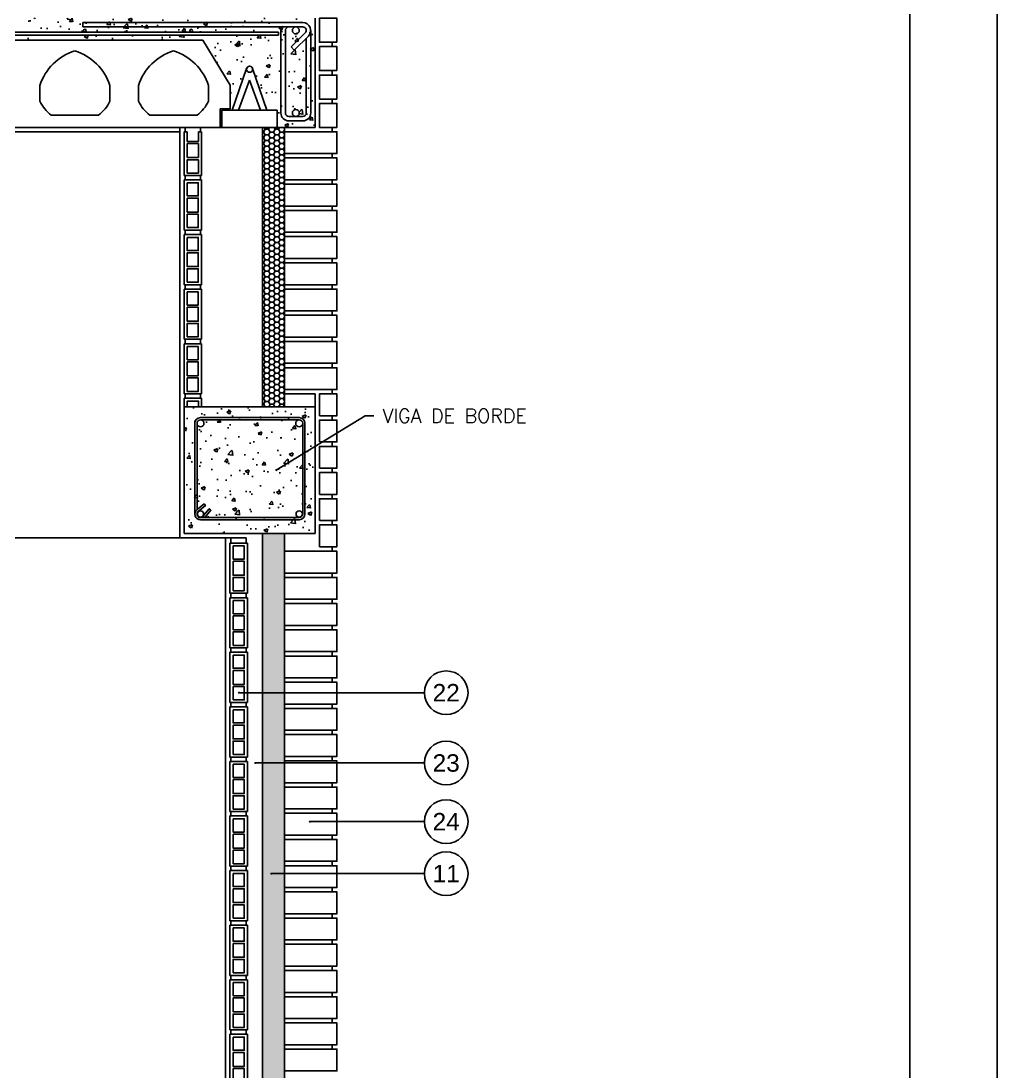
# Model space of a CAD drawing. Header units: millimetres. Extents: x 329.7 to 341.5, y 196.8 to 208.7.
# Drawn here: x 339.301 to 341.536, y 203.414 to 205.819 of the extents above; entities that cross this region are included whole.
import ezdxf
from ezdxf.enums import TextEntityAlignment as Align

# ---------------------------------------------------------------- set-up
doc = ezdxf.new("R2010")
doc.units = ezdxf.units.MM
for name, color, linetype in [('01', 9, 'Continuous'), ('013', 1, 'Continuous'), ('015', 1, 'Continuous'), ('018', 3, 'Continuous'), ('07', 6, 'Continuous'), ('AMARILLO', 2, 'Continuous'), ('CIANO', 4, 'Continuous'), ('COTAS', 7, 'Continuous'), ('FINA', 3, 'Continuous'), ('MIA', 3, 'Continuous'), ('MUROS', 2, 'Continuous'), ('sombra', 9, 'Continuous')]:
    doc.layers.add(name, color=color, linetype=linetype)
doc.styles.add('romans', font='romans.shx')
doc.styles.add('SMALL', font='ARIAL.TTF', dxfattribs={"height": 0.1})
doc.styles.get("Standard").update_dxf_attribs({"font": 'romans.shx'})
doc.dimstyles.new('20', dxfattribs={"dimscale": 0.02, "dimtxt": 2, "dimasz": 1, "dimexe": 1, "dimexo": 1, "dimgap": 1, "dimtad": 0, "dimtih": 1, "dimtoh": 1, "dimzin": 1, "dimdsep": 46, "dimtxsty": 'romans', "dimblk1": 'ARCHTICK', "dimblk2": 'DOTSMALL', "dimsah": 1, "dimcen": 0.5, "dimclrd": 1, "dimclre": 1, "dimclrt": 4, "dimadec": 0, "dimazin": 0, "dimtfac": 1, "dimtofl": 0, "dimtmove": 0, "dimatfit": 3, "dimldrblk": 'DOTSMALL', "dimfxl": 1, "dimtolj": 1, "dimtzin": 0, "dimarcsym": 0})
doc.dimstyles.new('ANTONIO20', dxfattribs={"dimscale": 0.02, "dimtxt": 1.6, "dimasz": 1, "dimexe": 1, "dimexo": 2, "dimgap": 1, "dimtad": 0, "dimtih": 1, "dimtoh": 1, "dimlfac": 0.4, "dimzin": 0, "dimdsep": 46, "dimtxsty": 'Standard', "dimblk": 'ARCHTICK', "dimcen": 0.5, "dimclrd": 1, "dimclre": 1, "dimclrt": 4, "dimadec": 0, "dimazin": 0, "dimtfac": 1, "dimtofl": 0, "dimtmove": 0, "dimatfit": 3, "dimldrblk": 'DOTSMALL', "dimfxl": 1, "dimtolj": 1, "dimtzin": 0, "dimarcsym": 0})
pattern_1 = [(50, (-466.01069, -634.69205), (0.086071222, -0.007530256), [0.009, -0.099]), (355, (-466.01069, -634.69205), (-0.01665016, 0.090263056), [0.0072, -0.0792]), (100.4514, (-466.00352, -634.69268), (0.069421126, 0.082732745), [0.007648823, -0.0841370534]), (46.1842, (-466.01069, -634.66805), (0.128068926, -0.019862282), [0.0135, -0.1485]), (96.6356, (-466.00002, -634.6697), (0.112159525, 0.116894145), [0.011473235, -0.12620556]), (351.1842, (-466.01069, -634.66805), (0.112159433, 0.116894232), [0.0108, -0.1188]), (21, (-465.99869, -634.67405), (0.0716288463, -0.048314267), [0.009, -0.099]), (326, (-465.99869, -634.67405), (0.02919784, 0.0870180054), [0.0072, -0.0792]), (71.4514, (-465.99272, -634.67808), (0.1008267154, 0.0387036596), [0.007648823, -0.0841370534]), (37.5, (-466.01069, -634.69205), (0.0014591826, 0.0399472625), [0, -0.07824, 0, -0.0804, 0, -0.0795]), (7.5, (-466.01069, -634.69205), (0.0315683445, 0.0473294054), [0, -0.04584, 0, -0.07644, 0, -0.0303]), (327.5, (-466.03745, -634.69205), (0.0640586923, -0.0027065846), [0, -0.03, 0, -0.0936, 0, -0.1242]), (317.5, (-466.04945, -634.69205), (0.0699823403, 0.012012598), [0, -0.039, 0, -0.06216, 0, -0.0882])]

# ---------------------------------------------------------------- blocks, each defined once
blk = doc.blocks.new('tab')
at = {"layer": 'FINA'}
for p, q in [((-0.02, 0.115), (-0.02, 0)), ((-0.02, 0.115), (0.02, 0.115)), ((0.02, 0.115), (0.02, 0)), ((-0.02, 0), (0.02, 0))]:
    blk.add_line(p, q, dxfattribs=at)
for points in [[(0.0127, 0.1085), (0.0127, 0.0783), (-0.0127, 0.0783), (-0.0127, 0.1085)], [(0.0127, 0.0733), (0.0127, 0.0415), (-0.0127, 0.0415), (-0.0127, 0.0733)], [(0.0127, 0.0058), (0.0127, 0.0365), (-0.0127, 0.0365), (-0.0127, 0.0058)]]:
    blk.add_lwpolyline(points, close=True, dxfattribs=at)
blk = doc.blocks.new('A$C4E683B10')
at = {"layer": 'FINA'}
blk.add_blockref('tab', (0.02, 0), dxfattribs=at)
blk = doc.blocks.new('_DOTSMALL')
at = {"color": 0, "linetype": 'ByBlock', "const_width": 0.5}
blk.add_lwpolyline([(-0.0625, 0, 1), (0.0625, 0, 1)], format="xyb", close=True, dxfattribs=at)

msp = doc.modelspace()

# ---------------------------------------------------------------- hatches: boundary and pattern name
at = {"layer": '01', "linetype": 'Continuous', "ltscale": 0.07}
h = msp.add_hatch(dxfattribs=at)
h.set_pattern_fill('HONEY', color=256, scale=0.06, style=0)
h.set_pattern_definition([(0, (-466.0106914, -634.6920504), (0.01125, 0.0064951905), [0.0075, -0.015]), (120, (-466.0106914, -634.6920504), (-0.011249999975, 0.006495190543), [0.0075, -0.015]), (60, (-466.0106914, -634.6920504), (2.5e-11, 0.012990381043), [-0.015, 0.0075])])
h.paths.add_polyline_path([(339.9045, 205.5754), (339.8545, 205.5754), (339.8545, 204.9354), (339.9045, 204.9354), (339.9045, 205.0054)])
h = msp.add_hatch(dxfattribs=at)
h.set_pattern_fill('HONEY,_O', color=256, scale=0.07)
h.set_pattern_definition([(0, (-466.0106914, -634.6920504), (0.013125, 0.00757772225), [0.00875, -0.0175]), (120, (-466.0106914, -634.6920504), (-0.01312499997, 0.0075777223), [0.00875, -0.0175]), (60, (-466.0106914, -634.6920504), (3e-11, 0.01515544455), [-0.0175, 0.00875])])
h.paths.add_polyline_path([(339.9045, 203.5844), (339.9045, 203.5945), (339.9045, 203.5945), (339.9045, 203.6445), (339.9045, 203.6445), (339.9045, 203.6545), (339.9045, 203.6545), (339.9045, 203.7045), (339.9045, 203.7045), (339.9045, 203.7145), (339.9045, 203.7145), (339.9045, 203.7645), (339.9045, 203.7645), (339.9045, 203.7745), (339.9045, 203.7745), (339.9045, 203.8245), (339.9045, 203.8245), (339.9045, 203.8346), (339.9045, 203.8346), (339.9045, 203.8846), (339.9045, 203.8846), (339.9045, 203.8946), (339.9045, 203.8946), (339.9045, 203.9446), (339.9045, 203.9446), (339.9045, 203.9546), (339.9045, 203.9546), (339.9045, 204.0046), (339.9045, 204.0046), (339.9045, 204.0147), (339.9045, 204.0147), (339.9045, 204.0647), (339.9045, 204.0647), (339.9045, 204.0747), (339.9045, 204.0747), (339.9045, 204.1247), (339.9045, 204.1247), (339.9045, 204.1347), (339.9045, 204.1347), (339.9045, 204.1847), (339.9045, 204.1847), (339.9045, 204.1948), (339.9045, 204.1948), (339.9045, 204.2448), (339.9045, 204.2448), (339.9045, 204.2548), (339.9045, 204.2548), (339.9045, 204.3048), (339.9045, 204.3048), (339.9045, 204.3148), (339.9045, 204.3148), (339.9045, 204.3648), (339.9045, 204.3648), (339.9045, 204.3748), (339.9045, 204.3748), (339.9045, 204.4248), (339.9045, 204.4248), (339.9045, 204.4349), (339.9045, 204.4349), (339.9045, 204.4849), (339.9045, 204.4849), (339.9045, 204.4949), (339.9045, 204.4949), (339.9045, 204.5449), (339.9045, 204.5449), (339.9045, 204.5549), (339.9045, 204.5549), (339.9045, 204.6049), (339.9045, 204.6049), (339.9045, 204.6454), (339.8545, 204.6454), (339.8545, 201.3734), (339.9045, 201.3734), (339.9045, 201.4234), (339.9045, 201.4234), (339.9045, 201.4334), (339.9045, 201.4334), (339.9045, 201.4834), (339.9045, 201.4834), (339.9045, 201.4935), (339.9045, 201.4935), (339.9045, 201.5435), (339.9045, 201.5435), (339.9045, 201.5535), (339.9045, 201.5535), (339.9045, 201.6035), (339.9045, 201.6035), (339.9045, 201.6135), (339.9045, 201.6135), (339.9045, 201.6635), (339.9045, 201.6635), (339.9045, 201.6735), (339.9045, 201.6735), (339.9045, 201.7235), (339.9045, 201.7235), (339.9045, 201.7336), (339.9045, 201.7336), (339.9045, 201.7836), (339.9045, 201.7836), (339.9045, 201.7936), (339.9045, 201.7936), (339.9045, 201.8436), (339.9045, 201.8436), (339.9045, 201.8536), (339.9045, 201.8536), (339.9045, 201.9036), (339.9045, 201.9036), (339.9045, 201.9137), (339.9045, 201.9137), (339.9045, 201.9637), (339.9045, 201.9637), (339.9045, 201.9737), (339.9045, 201.9737), (339.9045, 202.0237), (339.9045, 202.0237), (339.9045, 202.0337), (339.9045, 202.0337), (339.9045, 202.0837), (339.9045, 202.0837), (339.9045, 202.0937), (339.9045, 202.0937), (339.9045, 202.1437), (339.9045, 202.1437), (339.9045, 202.1538), (339.9045, 202.1538), (339.9045, 202.2038), (339.9045, 202.2038), (339.9045, 202.2138), (339.9045, 202.2138), (339.9045, 202.2638), (339.9045, 202.2638), (339.9045, 202.2738), (339.9045, 202.2738), (339.9045, 202.3238), (339.9045, 202.3238), (339.9045, 202.3339), (339.9045, 202.3339), (339.9045, 202.3839), (339.9045, 202.3839), (339.9045, 202.3939), (339.9045, 202.3939), (339.9045, 202.4439), (339.9045, 202.4439), (339.9045, 202.4539), (339.9045, 202.4539), (339.9045, 202.5039), (339.9045, 202.5039), (339.9045, 202.5139), (339.9045, 202.5139), (339.9045, 202.5639), (339.9045, 202.5639), (339.9045, 202.574), (339.9045, 202.574), (339.9045, 202.624), (339.9045, 202.624), (339.9045, 202.634), (339.9045, 202.634), (339.9045, 202.684), (339.9045, 202.684), (339.9045, 202.694), (339.9045, 202.694), (339.9045, 202.744), (339.9045, 202.744), (339.9045, 202.7541), (339.9045, 202.7541), (339.9045, 202.8041), (339.9045, 202.8041), (339.9045, 202.8141), (339.9045, 202.8141), (339.9045, 202.8641), (339.9045, 202.8641), (339.9045, 202.8741), (339.9045, 202.8741), (339.9045, 202.9241), (339.9045, 202.9241), (339.9045, 202.9341), (339.9045, 202.9341), (339.9045, 202.9841), (339.9045, 202.9841), (339.9045, 202.9942), (339.9045, 202.9942), (339.9045, 203.0442), (339.9045, 203.0442), (339.9045, 203.0542), (339.9045, 203.0542), (339.9045, 203.1042), (339.9045, 203.1042), (339.9045, 203.1142), (339.9045, 203.1142), (339.9045, 203.1642), (339.9045, 203.1642), (339.9045, 203.1743), (339.9045, 203.1743), (339.9045, 203.2243), (339.9045, 203.2243), (339.9045, 203.2343), (339.9045, 203.2343), (339.9045, 203.2843), (339.9045, 203.2843), (339.9045, 203.2943), (339.9045, 203.2943), (339.9045, 203.3443), (339.9045, 203.3443), (339.9045, 203.3543), (339.9045, 203.3543), (339.9045, 203.4043), (339.9045, 203.4043), (339.9045, 203.4144), (339.9045, 203.4144), (339.9045, 203.4644), (339.9045, 203.4644), (339.9045, 203.4744), (339.9045, 203.4744), (339.9045, 203.5244), (339.9045, 203.5244), (339.9045, 203.5344), (339.9045, 203.5344), (339.9045, 203.5844)])
at = {"layer": 'sombra', "linetype": 'Continuous', "ltscale": 0.07}
h = msp.add_hatch(dxfattribs=at)
h.set_pattern_fill('AR-CONC,_O', color=256, scale=0.012)
h.set_pattern_definition(pattern_1)
h.paths.add_polyline_path([(339.1316, 205.776), (338.9174, 205.776), (338.9799, 205.6718), (338.9799, 205.6177), (338.9575, 205.6177), (338.9575, 205.5754), (338.9611, 205.5754), (338.9611, 205.615), (338.985, 205.615), (339.0176, 205.7101, -0.81661), (339.0314, 205.7101), (339.064, 205.615), (339.0879, 205.615), (339.0879, 205.5754), (339.0915, 205.5754), (339.0915, 205.6177), (339.0837, 205.6177), (339.0691, 205.6177), (339.0691, 205.6718)], flags=17)
h.paths.add_polyline_path([(339.9745, 205.8254), (339.7345, 205.8254), (338.0745, 205.8254), (338.0745, 205.5754), (338.094, 205.5754, -1), (338.1038, 205.5754), (338.1432, 205.5754), (338.1611, 205.5754), (338.1611, 205.615), (338.185, 205.615), (338.2176, 205.7101, -0.81661), (338.2314, 205.7101), (338.264, 205.615), (338.2879, 205.615), (338.2879, 205.5754), (338.2915, 205.5754), (338.2915, 205.6177), (338.2691, 205.6177), (338.2691, 205.6718), (338.3316, 205.776), (338.1612, 205.776), (338.1612, 205.7797), (338.2172, 205.7797, -0.300077), (338.2153, 205.7826, -1), (338.2216, 205.7826, -0.300077), (338.2197, 205.7797), (338.2293, 205.7797, -0.300077), (338.2274, 205.7826, -1), (338.2337, 205.7826, -0.300077), (338.2318, 205.7797), (338.3635, 205.7797), (338.3635, 205.7754), (338.8898, 205.7754), (338.8898, 205.7797), (339.0172, 205.7797, -0.300077), (339.0153, 205.7826, -1), (339.0216, 205.7826, -0.300077), (339.0197, 205.7797), (339.0293, 205.7797, -0.300077), (339.0274, 205.7826, -1), (339.0337, 205.7826, -0.300077), (339.0318, 205.7797), (339.1635, 205.7797), (339.1635, 205.7754), (339.7178, 205.7754), (339.7799, 205.6718), (339.7799, 205.6177), (339.7575, 205.6177), (339.7575, 205.5754), (339.7611, 205.5754), (339.7611, 205.615), (339.785, 205.615), (339.8176, 205.7101, -0.81661), (339.8314, 205.7101), (339.864, 205.615), (339.8879, 205.615), (339.8879, 205.5754), (339.9745, 205.5754)])
h.paths.add_polyline_path([(338.4786, 205.787), (338.1616, 205.787), (338.1616, 205.7933), (339.8911, 205.7933), (339.8911, 205.787)], flags=16)
h.paths.add_polyline_path([(339.4424, 205.8054), (339.4424, 205.8154), (339.9465, 205.8154, -0.414214), (339.9645, 205.7974), (339.9645, 205.6084, -0.414214), (339.9465, 205.5904), (339.9145, 205.5904, -0.414214), (339.8965, 205.6084), (339.8965, 205.7974, -0.11565), (339.8983, 205.8054)], flags=16)
h.paths.add_polyline_path([(339.9225, 205.6084, -1), (339.9385, 205.6084, -1)], flags=0)
h.paths.add_polyline_path([(339.6875, 205.797, -1), (339.6938, 205.797, -1)], flags=16)
h.paths.add_polyline_path([(339.9225, 205.7974, -1), (339.9385, 205.7974, -1)], flags=0)
h.paths.add_polyline_path([(339.4444, 205.797, -1), (339.4507, 205.797, -1)], flags=16)
h.paths.add_polyline_path([(339.2013, 205.797, -1), (339.2076, 205.797, -1)], flags=16)
h.paths.add_polyline_path([(338.9581, 205.797, -1), (338.9645, 205.797, -1)], flags=16)
h.paths.add_polyline_path([(338.715, 205.797, -1), (338.7214, 205.797, -1)], flags=16)
h.paths.add_polyline_path([(338.6066, 205.8054), (338.1507, 205.8054, -0.11565), (338.1526, 205.7974), (338.1526, 205.6084, -0.414214), (338.1346, 205.5904), (338.1026, 205.5904, -0.414214), (338.0846, 205.6084), (338.0846, 205.7974, -0.414214), (338.1026, 205.8154), (338.6066, 205.8154)], flags=16)
h.paths.add_polyline_path([(338.4719, 205.797, -1), (338.4783, 205.797, -1)], flags=16)
h.paths.add_polyline_path([(338.2358, 205.797, -1), (338.2421, 205.797, -1)], flags=16)
h.paths.add_polyline_path([(338.1026, 205.6004, -0.414214), (338.0946, 205.6084), (338.0946, 205.7799), (338.122, 205.7525), (338.1291, 205.7596), (338.0969, 205.7917, -0.668179), (338.1026, 205.8054, 0.668179), (338.0969, 205.7917), (338.1291, 205.7596), (338.122, 205.7525), (338.0946, 205.7799), (338.0946, 205.6084, 0.414214), (338.1026, 205.6004), (338.1186, 205.6004, -0.414214), (338.1106, 205.6084, -1), (338.1266, 205.6084, -0.414214), (338.1186, 205.6004)], flags=0)
h.paths.add_polyline_path([(338.1106, 205.7974, -1), (338.1266, 205.7974, -1)], flags=0)
h = msp.add_hatch(dxfattribs=at)
h.set_pattern_fill('AR-CONC,_O', color=256, scale=0.012)
h.set_pattern_definition(pattern_1)
h.paths.add_polyline_path([(339.9465, 205.8154, -0.414214), (339.9645, 205.7974), (339.9645, 205.6084, -0.414214), (339.9465, 205.5904), (339.9145, 205.5904, -0.414214), (339.8965, 205.6084), (339.8965, 205.7974, -0.11565), (339.8983, 205.8054), (339.4424, 205.8054), (339.4424, 205.8154)])
h.paths.add_polyline_path([(339.9545, 205.7799), (339.927, 205.7525), (339.92, 205.7596), (339.9521, 205.7917, 0.668179), (339.9465, 205.8054, -0.668179), (339.9521, 205.7917), (339.92, 205.7596), (339.927, 205.7525), (339.9545, 205.7799), (339.9545, 205.6084, -0.414214), (339.9465, 205.6004), (339.9305, 205.6004, -0.414214), (339.9225, 205.6084, -1), (339.9385, 205.6084, -0.414214), (339.9305, 205.6004), (339.9465, 205.6004, 0.414214), (339.9545, 205.6084)], flags=16)
h.paths.add_polyline_path([(339.9225, 205.7974, -1), (339.9385, 205.7974, -1)], flags=0)
h = msp.add_hatch(dxfattribs=at)
h.set_pattern_fill('AR-CONC', color=256, scale=0.012, style=0)
h.set_pattern_definition(pattern_1)
h.paths.add_polyline_path([(339.6745, 204.9354), (339.6745, 204.6454), (339.9745, 204.6454), (339.9745, 204.9354)])
h.paths.add_polyline_path([(339.7042, 204.7001), (339.705, 204.7007, 0.017869), (339.7042, 204.7002)], flags=16)

# ---------------------------------------------------------------- linework, layer by layer
at = {"layer": '01', "linetype": 'Continuous', "ltscale": 0.07}
msp.add_line((338.3645, 204.6354), (339.6645, 204.6354), dxfattribs=at)
at = {"layer": '013', "linetype": 'Continuous', "ltscale": 0.07}
for p, q in [((339.9745, 205.5754), (339.9745, 205.8254)), ((339.8911, 205.787), (339.8911, 205.7933)), ((339.9465, 205.6004), (339.9145, 205.6004)), ((339.9465, 205.5904), (339.9145, 205.5904)), ((339.6924, 205.5754), (339.9745, 205.5754)), ((339.6991, 204.897), (339.6991, 204.9033))]:
    msp.add_line(p, q, dxfattribs=at)
at = {"layer": '013'}
for p, q in [((339.9465, 205.8154), (339.4424, 205.8154)), ((339.4424, 205.8054), (339.4424, 205.8154)), ((339.9465, 205.8054), (339.4424, 205.8054)), ((339.8911, 205.7933), (338.1616, 205.7933)), ((339.8911, 205.787), (338.4786, 205.787)), ((339.1312, 205.7754), (339.7178, 205.7754)), ((339.7799, 205.6718), (339.7178, 205.7754)), ((339.8965, 205.7974), (339.8965, 205.6084)), ((339.9065, 205.7974), (339.9065, 205.6084)), ((339.9521, 205.7917), (339.92, 205.7596)), ((339.9592, 205.7846), (339.927, 205.7525)), ((339.9545, 205.7799), (339.9545, 205.6084)), ((339.9645, 205.7974), (339.9645, 205.6082)), ((339.927, 205.7525), (339.92, 205.7596)), ((339.8176, 205.7101), (339.785, 205.615)), ((339.8314, 205.7101), (339.864, 205.615)), ((339.8245, 205.6836), (339.7994, 205.615)), ((339.8245, 205.6836), (339.8496, 205.615)), ((339.3443, 205.6712), (339.3443, 205.6354)), ((339.5047, 205.6712), (339.5047, 205.6354)), ((339.5701, 205.6712), (339.5701, 205.6354)), ((339.7304, 205.6712), (339.7304, 205.6354)), ((339.7799, 205.6718), (339.7799, 205.6177)), ((339.7575, 205.6177), (339.7799, 205.6177)), ((339.7575, 205.6177), (339.7575, 205.5754)), ((339.7575, 205.6177), (339.7653, 205.6177)), ((339.7611, 205.615), (339.7611, 205.5754)), ((339.7611, 205.615), (339.8879, 205.615)), ((339.8879, 205.615), (339.8879, 205.5754)), ((339.8879, 205.615), (339.8879, 205.5754)), ((339.8879, 205.615), (339.8879, 205.5754)), ((339.4245, 205.6033), (339.3703, 205.6033)), ((339.4245, 205.6033), (339.4787, 205.6033)), ((339.6503, 205.6033), (339.5961, 205.6033)), ((339.6503, 205.6033), (339.5961, 205.6033)), ((339.6503, 205.6033), (339.6924, 205.6033)), ((339.6503, 205.6033), (339.7044, 205.6033)), ((339.0915, 205.5754), (339.6924, 205.5754))]:
    msp.add_line(p, q, dxfattribs=at)
for centre, radius in [((339.4475, 205.797), 0.00317), ((339.6907, 205.797), 0.00317), ((339.9305, 205.7974), 0.008), ((339.8245, 205.7087), 0.00703), ((339.9305, 205.6084), 0.008)]:
    msp.add_circle(centre, radius, dxfattribs=at)
at = {"layer": '013', "ltscale": 1.5}
for centre in [(340.2748, 204.2807), (340.2748, 204.1198), (340.2748, 203.9854), (340.2748, 203.8664)]:
    msp.add_circle(centre, 0.05, dxfattribs=at)
at = {"layer": '013'}
for centre, radius, start, end in [((339.9145, 205.7974), 0.018, 153.6122, 180), ((339.9145, 205.7974), 0.008, 90, 180), ((339.9465, 205.7974), 0.018, 315, 90), ((339.9465, 205.7974), 0.008, 315, 90), ((339.462, 205.6333), 0.1236, 107.6458, 162.1197), ((339.387, 205.6333), 0.1236, 17.8803, 72.3542), ((339.6877, 205.6333), 0.1236, 107.6458, 162.1197), ((339.6128, 205.6333), 0.1236, 17.8803, 72.3542), ((339.4245, 205.6737), 0.0888, 205.4902, 232.4232), ((339.4245, 205.6737), 0.0888, 307.5768, 334.5098), ((339.6503, 205.6737), 0.0888, 205.4902, 232.4232), ((339.6503, 205.6737), 0.0888, 307.5768, 334.5098), ((339.9145, 205.6084), 0.018, 180, 270), ((339.9145, 205.6084), 0.008, 180, 270), ((339.9465, 205.6084), 0.018, 270, 0), ((339.9465, 205.6084), 0.008, 270, 0)]:
    msp.add_arc(centre, radius, start, end, dxfattribs=at)
at = {"layer": '015', "linetype": 'Continuous', "ltscale": 0.07}
for p, q in [((339.8545, 205.5754), (339.8545, 204.9354)), ((339.9045, 205.5754), (339.9045, 204.9354)), ((339.8545, 204.6454), (339.8545, 201.3734)), ((339.9045, 204.6454), (339.9045, 201.3734))]:
    msp.add_line(p, q, dxfattribs=at)
at = {"layer": '015'}
msp.add_lwpolyline([(329.6562, 196.796), (329.6562, 208.676), (341.5362, 208.676), (341.5362, 196.796)], close=True, dxfattribs=at)
at = {"layer": '018', "linetype": 'Continuous', "ltscale": 0.07}
for p, q in [((338.3761, 205.5654), (339.6645, 205.5654)), ((339.6645, 205.5754), (339.6645, 204.6354)), ((339.677, 205.5754), (339.677, 205.5654)), ((339.712, 205.5754), (339.712, 205.5654)), ((339.677, 205.4651), (339.677, 205.4551)), ((339.712, 205.4651), (339.712, 205.4551)), ((339.677, 205.3401), (339.677, 205.3301)), ((339.712, 205.3401), (339.712, 205.3301)), ((339.677, 205.2151), (339.677, 205.2051)), ((339.712, 205.2151), (339.712, 205.2051)), ((339.677, 205.0901), (339.677, 205.0801)), ((339.712, 205.0901), (339.712, 205.0801)), ((339.677, 204.9651), (339.677, 204.9551)), ((339.712, 204.9651), (339.712, 204.9551)), ((339.6645, 204.6354), (339.817, 204.6354)), ((339.7695, 203.3954), (339.7695, 204.6354)), ((339.782, 204.6354), (339.782, 204.6234)), ((339.817, 204.6354), (339.817, 204.6234)), ((339.782, 204.5084), (339.782, 204.4984)), ((339.817, 204.5084), (339.817, 204.4984)), ((339.782, 204.3834), (339.782, 204.3734)), ((339.817, 204.3834), (339.817, 204.3734)), ((339.782, 204.2584), (339.782, 204.2484)), ((339.817, 204.2584), (339.817, 204.2484)), ((339.782, 204.1334), (339.782, 204.1234)), ((339.817, 204.1334), (339.817, 204.1234)), ((339.782, 204.0084), (339.782, 203.9984)), ((339.817, 204.0084), (339.817, 203.9984)), ((339.782, 203.8834), (339.782, 203.8734)), ((339.817, 203.8834), (339.817, 203.8734)), ((339.782, 203.7584), (339.782, 203.7484)), ((339.817, 203.7584), (339.817, 203.7484)), ((339.782, 203.6334), (339.782, 203.6234)), ((339.817, 203.6334), (339.817, 203.6234)), ((339.782, 203.5084), (339.782, 203.4984)), ((339.817, 203.5084), (339.817, 203.4984))]:
    msp.add_line(p, q, dxfattribs=at)
at = {"layer": '07'}
msp.add_lwpolyline([(330.1562, 196.996), (330.1562, 208.476), (341.3362, 208.476), (341.3362, 196.996)], close=True, dxfattribs=at)
at = {"layer": 'AMARILLO'}
for p, q in [((339.7122, 204.9108), (339.9382, 204.9108)), ((339.6991, 204.6899), (339.6991, 204.8977)), ((339.9512, 204.8977), (339.9512, 204.6899)), ((339.7042, 204.7001), (339.7204, 204.7132)), ((339.9382, 204.6768), (339.7122, 204.6768))]:
    msp.add_line(p, q, dxfattribs=at)
msp.add_lwpolyline([(339.6745, 204.6454), (339.9745, 204.6454), (339.9745, 204.9354), (339.6745, 204.9354)], close=True, dxfattribs=at)
msp.add_lwpolyline([(339.7042, 204.7001), (339.7204, 204.7132), (339.7235, 204.7093), (339.7067, 204.6956, 0.67615), (339.7122, 204.6819), (339.9382, 204.6819, 0.414214), (339.9462, 204.6899), (339.9462, 204.8977, 0.414214), (339.9382, 204.9057), (339.7122, 204.9057, 0.414214), (339.7042, 204.8977)], format="xyb", close=True, dxfattribs=at)
msp.add_lwpolyline([(339.7155, 204.6819), (339.7324, 204.7019), (339.7362, 204.6986), (339.7221, 204.6819)], dxfattribs=at)
for centre, start, end in [((339.7122, 204.8977), 90, 180), ((339.9382, 204.8977), 0, 90), ((339.7122, 204.6899), 127.7361, 270), ((339.9382, 204.6899), 270, 360)]:
    msp.add_arc(centre, 0.013, start, end, dxfattribs=at)
at = {"layer": 'FINA'}
for p, q in [((339.6818, 205.5654), (339.6745, 205.5654)), ((339.6745, 205.5654), (339.6745, 205.4651)), ((339.7145, 205.5654), (339.7073, 205.5654)), ((339.7145, 205.5654), (339.7145, 205.4651)), ((339.7145, 205.4651), (339.6745, 205.4651)), ((339.6745, 204.9551), (339.6745, 204.9354)), ((339.7145, 204.9551), (339.6745, 204.9551)), ((339.7145, 204.9551), (339.7145, 204.9354))]:
    msp.add_line(p, q, dxfattribs=at)
for points in [[(339.6818, 205.5654), (339.6818, 205.5434), (339.7073, 205.5434), (339.7073, 205.5654)], [(339.7073, 204.9354), (339.7073, 204.9486), (339.6818, 204.9486), (339.6818, 204.9354)]]:
    msp.add_lwpolyline(points, dxfattribs=at)
for points in [[(339.6818, 205.5384), (339.6818, 205.5066), (339.7073, 205.5066), (339.7073, 205.5384)], [(339.6818, 205.4709), (339.6818, 205.5015), (339.7073, 205.5015), (339.7073, 205.4709)]]:
    msp.add_lwpolyline(points, close=True, dxfattribs=at)
at = {"layer": 'MIA'}
for p, q in [((340.0134, 205.7604), (340.0134, 205.7704)), ((340.0134, 205.6954), (340.0134, 205.7054)), ((340.0134, 205.6304), (340.0134, 205.6404)), ((340.0134, 205.5654), (340.0134, 205.5754)), ((340.0134, 205.5054), (340.0134, 205.5154)), ((340.0134, 205.4453), (340.0134, 205.4553)), ((340.0134, 205.3853), (340.0134, 205.3953)), ((340.0134, 205.3253), (340.0134, 205.3353)), ((340.0134, 205.2653), (340.0134, 205.2753)), ((340.0134, 205.2052), (340.0134, 205.2152)), ((340.0134, 205.1452), (340.0134, 205.1552)), ((340.0134, 205.0852), (340.0134, 205.0952)), ((340.0134, 205.0252), (340.0134, 205.0352)), ((340.0134, 204.9651), (340.0134, 204.9751)), ((340.0134, 204.9051), (340.0134, 204.9151)), ((340.0134, 204.845), (340.0134, 204.855)), ((340.0134, 204.785), (340.0134, 204.795)), ((340.0134, 204.725), (340.0134, 204.735)), ((340.0134, 204.665), (340.0134, 204.675)), ((340.0134, 204.605), (340.0134, 204.615)), ((340.0134, 204.5449), (340.0134, 204.5549)), ((340.0134, 204.4849), (340.0134, 204.4949)), ((340.0134, 204.4248), (340.0134, 204.4348)), ((340.0134, 204.3648), (340.0134, 204.3748)), ((340.0134, 204.3048), (340.0134, 204.3148)), ((340.0134, 204.2448), (340.0134, 204.2548)), ((340.0134, 204.1847), (340.0134, 204.1947)), ((340.0134, 204.1247), (340.0134, 204.1347)), ((340.0134, 204.0647), (340.0134, 204.0747)), ((340.0134, 204.0047), (340.0134, 204.0147)), ((340.0134, 203.9446), (340.0134, 203.9546)), ((340.0134, 203.8846), (340.0134, 203.8946)), ((340.0134, 203.8246), (340.0134, 203.8346)), ((340.0134, 203.7645), (340.0134, 203.7745)), ((340.0134, 203.7045), (340.0134, 203.7145)), ((340.0134, 203.6445), (340.0134, 203.6545)), ((340.0134, 203.5845), (340.0134, 203.5945)), ((340.0134, 203.5244), (340.0134, 203.5344)), ((340.0134, 203.4644), (340.0134, 203.4744))]:
    msp.add_line(p, q, dxfattribs=at)
for points in [[(340.0245, 205.7704), (339.9845, 205.7704), (339.9845, 205.8254), (340.0245, 205.8254)], [(340.0245, 205.7054), (339.9845, 205.7054), (339.9845, 205.7604), (340.0245, 205.7604)], [(340.0245, 205.6404), (339.9845, 205.6404), (339.9845, 205.6954), (340.0245, 205.6954)], [(340.0245, 205.5754), (339.9845, 205.5754), (339.9845, 205.6304), (340.0245, 205.6304)]]:
    msp.add_lwpolyline(points, close=True, dxfattribs=at)
for points in [[(339.9045, 205.5154), (339.9045, 205.5654), (340.0245, 205.5654), (340.0245, 205.5154), (339.9045, 205.5154)], [(339.9045, 205.4554), (339.9045, 205.5054), (340.0245, 205.5054), (340.0245, 205.4554), (339.9045, 205.4554)], [(339.9045, 205.3953), (339.9045, 205.4453), (340.0245, 205.4453), (340.0245, 205.3953), (339.9045, 205.3953)], [(339.9045, 205.3353), (339.9045, 205.3853), (340.0245, 205.3853), (340.0245, 205.3353), (339.9045, 205.3353)], [(339.9045, 205.2753), (339.9045, 205.3253), (340.0245, 205.3253), (340.0245, 205.2753), (339.9045, 205.2753)], [(339.9045, 205.2152), (339.9045, 205.2652), (340.0245, 205.2652), (340.0245, 205.2152), (339.9045, 205.2152)], [(339.9045, 205.1552), (339.9045, 205.2052), (340.0245, 205.2052), (340.0245, 205.1552), (339.9045, 205.1552)], [(339.9045, 205.0952), (339.9045, 205.1452), (340.0245, 205.1452), (340.0245, 205.0952), (339.9045, 205.0952)], [(339.9045, 205.0352), (339.9045, 205.0852), (340.0245, 205.0852), (340.0245, 205.0352), (339.9045, 205.0352)], [(339.9045, 204.9751), (339.9045, 205.0251), (340.0245, 205.0251), (340.0245, 204.9751), (339.9045, 204.9751)], [(339.9745, 204.9354), (339.9745, 204.9651), (339.9045, 204.9651), (339.9045, 204.9354), (339.9745, 204.9354)], [(339.9845, 204.9151), (339.9845, 204.9651), (340.0245, 204.9651), (340.0245, 204.9151), (339.9845, 204.9151)], [(339.9845, 204.8551), (339.9845, 204.9051), (340.0245, 204.9051), (340.0245, 204.8551), (339.9845, 204.8551)], [(339.9845, 204.795), (339.9845, 204.845), (340.0245, 204.845), (340.0245, 204.795), (339.9845, 204.795)], [(339.9845, 204.735), (339.9845, 204.785), (340.0245, 204.785), (340.0245, 204.735), (339.9845, 204.735)], [(339.9845, 204.675), (339.9845, 204.725), (340.0245, 204.725), (340.0245, 204.675), (339.9845, 204.675)], [(339.9845, 204.615), (339.9845, 204.665), (340.0245, 204.665), (340.0245, 204.615), (339.9845, 204.615)], [(339.9045, 204.5549), (339.9045, 204.6049), (340.0245, 204.6049), (340.0245, 204.5549), (339.9045, 204.5549)], [(339.9045, 204.4949), (339.9045, 204.5449), (340.0245, 204.5449), (340.0245, 204.4949), (339.9045, 204.4949)], [(339.9045, 204.4349), (339.9045, 204.4849), (340.0245, 204.4849), (340.0245, 204.4349), (339.9045, 204.4349)], [(339.9045, 204.3748), (339.9045, 204.4248), (340.0245, 204.4248), (340.0245, 204.3748), (339.9045, 204.3748)], [(339.9045, 204.3148), (339.9045, 204.3648), (340.0245, 204.3648), (340.0245, 204.3148), (339.9045, 204.3148)], [(339.9045, 204.2548), (339.9045, 204.3048), (340.0245, 204.3048), (340.0245, 204.2548), (339.9045, 204.2548)], [(339.9045, 204.1948), (339.9045, 204.2448), (340.0245, 204.2448), (340.0245, 204.1948), (339.9045, 204.1948)], [(339.9045, 204.1347), (339.9045, 204.1847), (340.0245, 204.1847), (340.0245, 204.1347), (339.9045, 204.1347)], [(339.9045, 204.0747), (339.9045, 204.1247), (340.0245, 204.1247), (340.0245, 204.0747), (339.9045, 204.0747)], [(339.9045, 204.0147), (339.9045, 204.0647), (340.0245, 204.0647), (340.0245, 204.0147), (339.9045, 204.0147)], [(339.9045, 203.9546), (339.9045, 204.0046), (340.0245, 204.0046), (340.0245, 203.9546), (339.9045, 203.9546)], [(339.9045, 203.8946), (339.9045, 203.9446), (340.0245, 203.9446), (340.0245, 203.8946), (339.9045, 203.8946)], [(339.9045, 203.8346), (339.9045, 203.8846), (340.0245, 203.8846), (340.0245, 203.8346), (339.9045, 203.8346)], [(339.9045, 203.7745), (339.9045, 203.8245), (340.0245, 203.8245), (340.0245, 203.7745), (339.9045, 203.7745)], [(339.9045, 203.7145), (339.9045, 203.7645), (340.0245, 203.7645), (340.0245, 203.7145), (339.9045, 203.7145)], [(339.9045, 203.6545), (339.9045, 203.7045), (340.0245, 203.7045), (340.0245, 203.6545), (339.9045, 203.6545)], [(339.9045, 203.5945), (339.9045, 203.6445), (340.0245, 203.6445), (340.0245, 203.5945), (339.9045, 203.5945)], [(339.9045, 203.5344), (339.9045, 203.5844), (340.0245, 203.5844), (340.0245, 203.5344), (339.9045, 203.5344)], [(339.9045, 203.4744), (339.9045, 203.5244), (340.0245, 203.5244), (340.0245, 203.4744), (339.9045, 203.4744)], [(339.9045, 203.4144), (339.9045, 203.4644), (340.0245, 203.4644), (340.0245, 203.4144), (339.9045, 203.4144)]]:
    msp.add_lwpolyline(points, dxfattribs=at)
at = {"layer": 'MUROS'}
msp.add_line((338.1038, 205.5754), (339.6745, 205.5754), dxfattribs=at)
for centre, radius in [((339.7122, 204.8977), 0.008), ((339.9382, 204.8977), 0.008), ((339.7122, 204.6899), 0.00722), ((339.9382, 204.6899), 0.00722)]:
    msp.add_circle(centre, radius, dxfattribs=at)

# ---------------------------------------------------------------- block references
at = {"layer": 'COTAS', "linetype": 'Continuous', "ltscale": 0.07, "extrusion": (0, 0, -1), "zscale": -1}
for p in [(-339.7145, 205.3401), (-339.7145, 205.2151), (-339.7145, 205.0901), (-339.7145, 204.9651), (-339.8195, 204.5084), (-339.8195, 204.3834), (-339.8195, 204.2584), (-339.8195, 204.1334), (-339.8195, 204.0084), (-339.8195, 203.8834), (-339.8195, 203.7584), (-339.8195, 203.6334), (-339.8195, 203.5084), (-339.8195, 203.3834)]:
    msp.add_blockref('A$C4E683B10', p, dxfattribs=at)

# ---------------------------------------------------------------- texts
at = {"layer": 'CIANO', "style": 'SMALL'}
for s, p in [('22', (340.2748, 204.2807)), ('23', (340.2748, 204.1198)), ('24', (340.2748, 203.9854)), ('11', (340.2748, 203.8664))]:
    msp.add_text(s, height=0.04, dxfattribs=at).set_placement(p, align=Align.MIDDLE_CENTER)
at = {"layer": 'COTAS', "color": 4, "linetype": 'Continuous', "ltscale": 0.07, "insert": (340.129, 204.9309), "char_height": 0.032, "attachment_point": 1}
msp.add_mtext('\\A1;VIGA DE BORDE', dxfattribs=at)

# ---------------------------------------------------------------- leaders
at = {"layer": '01', "color": 3, "ltscale": 1.5}
for points in [[(339.8004, 204.2807), (340.2248, 204.2807)], [(339.838, 204.1198), (340.2248, 204.1198)], [(339.9627, 203.9854), (340.2248, 203.9854)], [(339.8747, 203.8664), (340.2248, 203.8664)]]:
    msp.add_leader(points, dimstyle='20', override={"dimldrblk": 'DOTSMALL'}, dxfattribs=at)
at = {"layer": 'COTAS', "linetype": 'Continuous', "ltscale": 0.07, "annotation_type": 0, "has_hookline": 1, "hookline_direction": 0, "text_width": 0.3779}
msp.add_leader([(339.8858, 204.7906), (340.089, 204.9149), (340.109, 204.9149)], dimstyle='ANTONIO20', override={"dimgap": 1, "dimtad": 0, "dimldrblk": 'DOTSMALL'}, dxfattribs=at)

doc.saveas('drawing.dxf')
